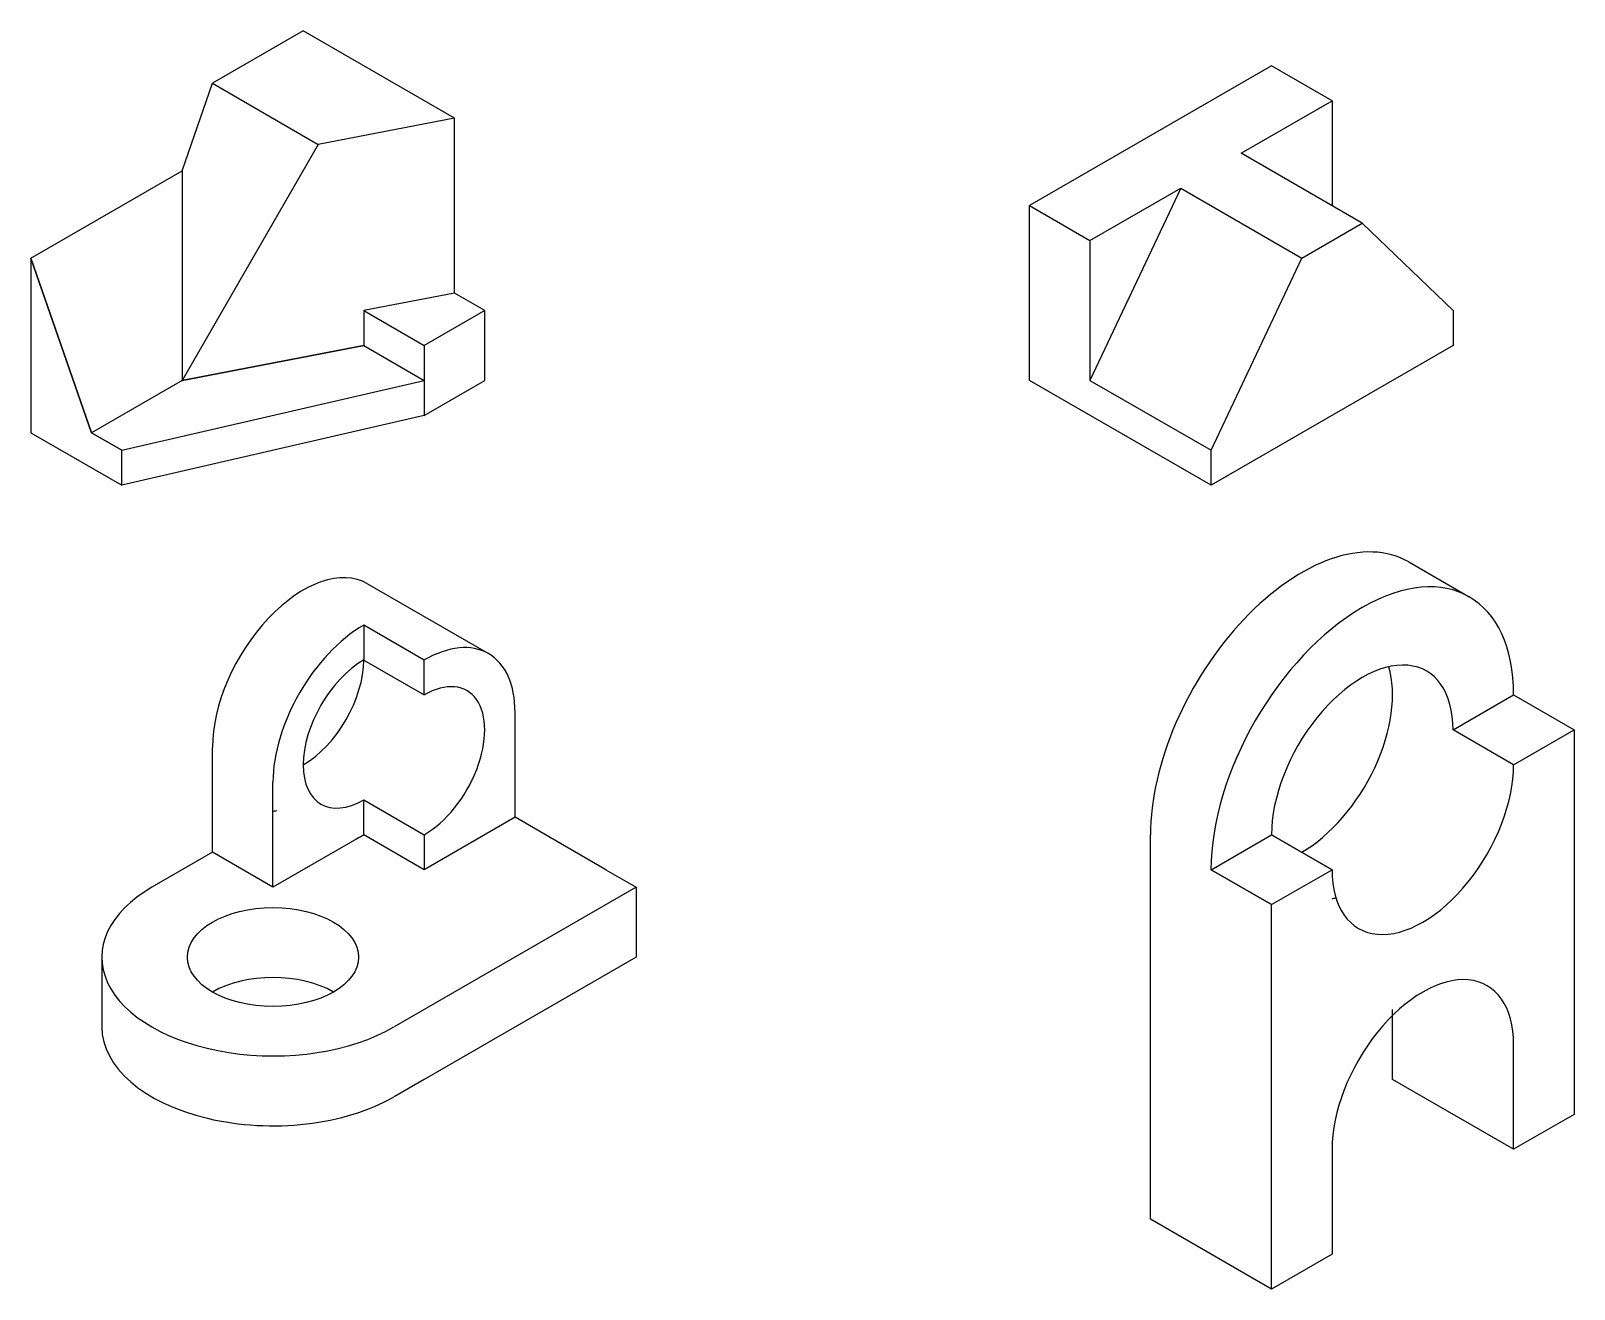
# Model space of a CAD drawing. Header units: millimetres. Extents: x -147 to 74, y -92 to 88.
import ezdxf

# ---------------------------------------------------------------- set-up
doc = ezdxf.new("R2010")
doc.units = ezdxf.units.MM
doc.header["$MEASUREMENT"] = 0

msp = doc.modelspace()

# ---------------------------------------------------------------- linework, layer by layer
for p, q in [((-108.25, 87.5), (-121.24, 80)), ((-86.6, 75), (-108.25, 87.5)), ((30.31, 82.5), (-4.33, 62.5)), ((38.97, 77.5), (30.31, 82.5)), ((-125.57, 67.5), (-121.24, 80)), ((-121.24, 80), (-106.09, 71.25)), ((25.98, 70), (38.97, 77.5)), ((38.97, 77.5), (38.97, 62.5)), ((-86.6, 75), (-106.09, 71.25)), ((-86.6, 50), (-86.6, 75)), ((-106.09, 71.25), (-125.57, 37.5)), ((43.3, 60), (25.98, 70)), ((-147.22, 55), (-125.57, 67.5)), ((-125.57, 67.5), (-125.57, 37.5)), ((4.33, 57.5), (17.32, 65)), ((17.32, 65), (4.33, 37.5)), ((17.32, 65), (34.64, 55)), ((-4.33, 37.5), (-4.33, 62.5)), ((-4.33, 62.5), (4.33, 57.5)), ((34.64, 55), (43.3, 60)), ((34.64, 55), (43.3, 60)), ((34.64, 55), (43.3, 60)), ((43.3, 60), (56.29, 47.5)), ((4.33, 57.5), (4.33, 37.5)), ((-147.22, 55), (-138.56, 30)), ((-138.56, 30), (-147.22, 55)), ((-147.22, 55), (-147.22, 30)), ((21.65, 27.5), (34.64, 55)), ((-86.6, 50), (-99.59, 47.5)), ((-82.27, 47.5), (-86.6, 50)), ((-99.59, 47.5), (-90.93, 42.5)), ((-99.59, 47.5), (-99.59, 42.5)), ((-82.27, 47.5), (-90.93, 42.5)), ((-82.27, 37.5), (-82.27, 47.5)), ((56.29, 47.5), (56.29, 42.5)), ((-125.57, 37.5), (-99.59, 42.5)), ((-99.59, 42.5), (-125.57, 37.5)), ((-99.59, 42.5), (-90.93, 37.5)), ((-90.93, 42.5), (-90.93, 32.5)), ((56.29, 42.5), (21.65, 22.5)), ((-125.57, 37.5), (-138.56, 30)), ((-134.23, 27.5), (-90.93, 37.5)), ((-90.93, 32.5), (-82.27, 37.5)), ((-90.93, 37.5), (-90.93, 32.5)), ((21.65, 22.5), (-4.33, 37.5)), ((4.33, 37.5), (21.65, 27.5)), ((-90.93, 32.5), (-134.23, 22.5)), ((-147.22, 30), (-134.23, 22.5)), ((-138.56, 30), (-134.23, 27.5)), ((-134.23, 27.5), (-138.56, 30)), ((-134.23, 22.5), (-134.23, 27.5)), ((21.65, 22.5), (21.65, 27.5)), ((21.65, 22.5), (21.65, 27.5)), ((49.95, 11.52), (58.61, 6.52)), ((-99.07, 8.41), (-81.75, -1.59)), ((-90.93, -2.5), (-99.59, 2.5)), ((-99.59, 2.5), (-99.59, -2.5)), ((-99.59, -2.5), (-90.93, -7.5)), ((-90.93, -7.5), (-90.93, -2.5)), ((56.29, -12.5), (64.95, -7.5)), ((64.95, -7.5), (73.61, -12.5)), ((-77.94, -25), (-77.94, -10)), ((64.95, -17.5), (56.29, -12.5)), ((64.95, -17.5), (73.61, -12.5)), ((73.61, -12.5), (73.61, -67.5)), ((-121.24, -30), (-121.24, -15)), ((-112.58, -35), (-112.58, -20)), ((-99.59, -27.5), (-99.59, -22.5)), ((-99.59, -22.5), (-90.93, -27.5)), ((-77.94, -25), (-90.93, -32.5)), ((-64.95, -32.5), (-77.94, -25)), ((-99.59, -27.5), (-112.58, -35)), ((-90.93, -32.5), (-99.59, -27.5)), ((-90.93, -27.5), (-90.93, -32.5)), ((12.99, -82.5), (12.99, -27.5)), ((21.65, -32.5), (30.31, -27.5)), ((30.31, -27.5), (38.97, -32.5)), ((38.97, -32.5), (30.31, -27.5)), ((-121.24, -30), (-129.9, -35)), ((-112.58, -35), (-121.24, -30)), ((-64.95, -32.5), (-60.62, -35)), ((21.65, -32.5), (30.31, -37.5)), ((30.31, -37.5), (21.65, -32.5)), ((34.64, -35), (38.97, -32.5)), ((-60.62, -35), (-95.26, -55)), ((-60.62, -35), (-60.62, -45)), ((30.31, -37.5), (34.64, -35)), ((30.31, -92.5), (30.31, -37.5)), ((-137.08, -45), (-137.08, -55)), ((-60.62, -45), (-90.93, -62.5)), ((47.63, -62.5), (47.63, -52.5)), ((64.95, -72.5), (64.95, -57.5)), ((-90.93, -62.5), (-95.26, -65)), ((64.95, -72.5), (47.63, -62.5)), ((73.61, -67.5), (64.95, -72.5)), ((38.97, -72.5), (38.97, -87.5)), ((30.31, -92.5), (12.99, -82.5)), ((38.97, -87.5), (30.31, -92.5))]:
    msp.add_line(p, q)
for centre, major_axis, start_param, end_param in [((34.64, -15), (-15.31, -26.52), 3.141593, 5.497787), ((43.3, -20), (-15.31, -26.52), 8.63938, 11.780972), ((-108.25, -7.5), (-9.19, -15.91), 3.141593, 5.497787), ((-99.59, -12.5), (-9.19, -15.91), 3.926991, 5.497787), ((-90.93, -17.5), (-9.19, -15.91), 2.356194, 3.926991), ((-99.59, -12.5), (-6.12, -10.61), 3.926991, 7.068583), ((-108.25, -7.5), (-6.12, -10.61), 0.785398, 2.356194), ((43.3, -20), (-9.19, -15.91), 2.356194, 5.497787), ((34.64, -15), (-9.19, -15.91), 0.785398, 2.65071), ((-90.93, -17.5), (-6.12, -10.61), 0.785398, 3.926991), ((51.96, -25), (-9.19, -15.91), 5.497787, 8.63938), ((-108.25, -7.5), (-9.19, -15.91), 0.445561, 0.490883), ((-99.59, -12.5), (-9.19, -15.91), 6.986829, 7.068583), ((-99.59, -12.5), (-9.19, -15.91), 6.986829, 7.068583), ((-99.59, -12.5), (-9.19, -15.91), 0.703644, 0.785398), ((-90.93, -12.5), (-9.19, -15.91), 6.223043, 6.227515), ((-112.58, -45), (-24.49, 0), 5.497787, 8.63938), ((43.3, -20), (-9.19, -15.91), 6.728747, 6.774068), ((43.3, -20), (-9.19, -15.91), 0.445561, 0.490883), ((51.96, -65), (-9.19, -15.91), 2.356194, 5.497787), ((-112.58, -55), (-12.25, 0), 3.926991, 5.497787), ((-112.58, -55), (-24.49, 0), 6.283185, 8.63938)]:
    msp.add_ellipse(centre, major_axis=major_axis, ratio=0.57735, start_param=start_param, end_param=end_param)
msp.add_ellipse((-112.58, -45), major_axis=(-12.25, 0), ratio=0.57735)

doc.saveas('drawing.dxf')
